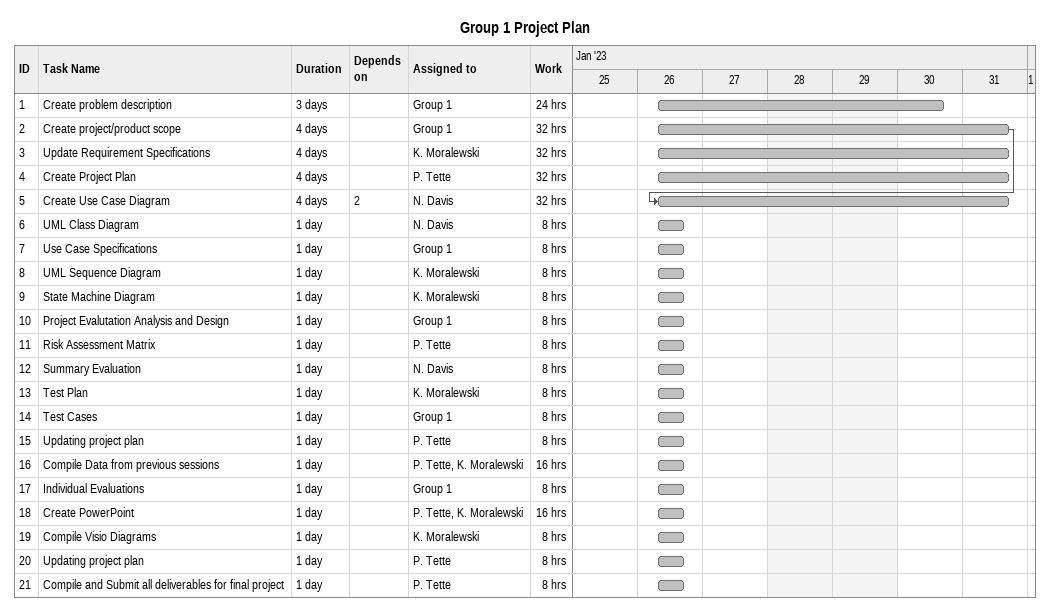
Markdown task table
Group 1 Project Plan

| ID | Task | Duration | Start | Finish | Predecessors | Resources | Work (h) |
|---|---|---|---|---|---|---|---|
| 1 | Create problem description | 3d | 2023-01-26 | 2023-01-30 |  | Group 1 | 24 |
| 2 | Create project/product scope | 4d | 2023-01-26 | 2023-01-31 |  | Group 1 | 32 |
| 3 | Update Requirement Specifications | 4d | 2023-01-26 | 2023-01-31 |  | K. Moralewski | 32 |
| 4 | Create Project Plan | 4d | 2023-01-26 | 2023-01-31 |  | P. Tette | 32 |
| 5 | Create Use Case Diagram | 4d | 2023-01-26 | 2023-01-31 | 2 | N. Davis | 32 |
| 6 | UML Class Diagram | 1d | 2023-01-26 | 2023-01-26 |  | N. Davis | 8 |
| 7 | Use Case Specifications | 1d | 2023-01-26 | 2023-01-26 |  | Group 1 | 8 |
| 8 | UML Sequence Diagram | 1d | 2023-01-26 | 2023-01-26 |  | K. Moralewski | 8 |
| 9 | State Machine Diagram | 1d | 2023-01-26 | 2023-01-26 |  | K. Moralewski | 8 |
| 10 | Project Evalutation Analysis and Design | 1d | 2023-01-26 | 2023-01-26 |  | Group 1 | 8 |
| 11 | Risk Assessment Matrix | 1d | 2023-01-26 | 2023-01-26 |  | P. Tette | 8 |
| 12 | Summary Evaluation | 1d | 2023-01-26 | 2023-01-26 |  | N. Davis | 8 |
| 13 | Test Plan | 1d | 2023-01-26 | 2023-01-26 |  | K. Moralewski | 8 |
| 14 | Test Cases | 1d | 2023-01-26 | 2023-01-26 |  | Group 1 | 8 |
| 15 | Updating project plan | 1d | 2023-01-26 | 2023-01-26 |  | P. Tette | 8 |
| 16 | Compile Data from previous sessions | 1d | 2023-01-26 | 2023-01-26 |  | P. Tette, K. Moralewski | 16 |
| 17 | Individual Evaluations | 1d | 2023-01-26 | 2023-01-26 |  | Group 1 | 8 |
| 18 | Create PowerPoint | 1d | 2023-01-26 | 2023-01-26 |  | P. Tette, K. Moralewski | 16 |
| 19 | Compile Visio Diagrams | 1d | 2023-01-26 | 2023-01-26 |  | K. Moralewski | 8 |
| 20 | Updating project plan | 1d | 2023-01-26 | 2023-01-26 |  | P. Tette | 8 |
| 21 | Compile and Submit all deliverables for final project | 1d | 2023-01-26 | 2023-01-26 |  | P. Tette | 8 |
